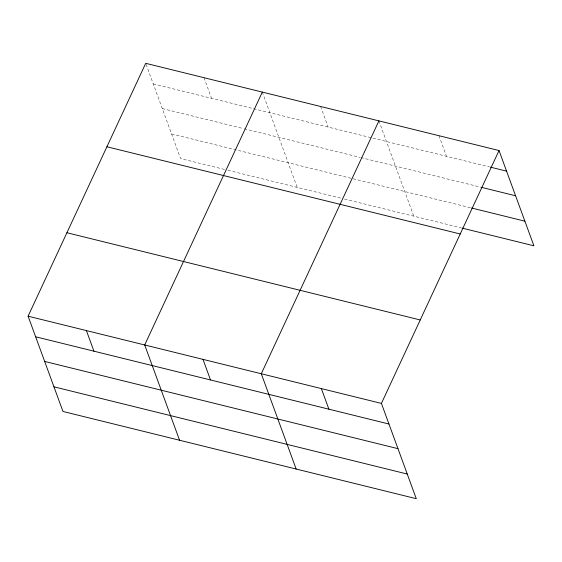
<?xml version="1.0" encoding="UTF-8"?>
<svg xmlns="http://www.w3.org/2000/svg" width="562" height="562" viewBox="0 0 562 562"><rect width="100%" height="100%" fill="white"/><g stroke="black" fill="none" stroke-linecap="round" stroke-linejoin="round"><path stroke-width="0.42" stroke-dasharray="2.81 2.11" d="M153.257 83.914L489.657 166.963M162.27 108.557L243.381 128.579M244.231 128.789L359.975 157.367M360.825 157.571L480.903 187.216M171.565 133.946L470.738 207.807M224.519 169.436L180.585 158.589L145.72 63.309M227.898 170.272L341.113 198.217M344.492 199.053L461.149 227.849M438.971 135.709L446.509 156.306M378.907 120.879L413.772 216.159M320.607 106.485L328.145 127.089M262.313 92.098L297.179 187.371M204.013 77.704L211.551 98.308"/><path stroke-width="0.84" d="M499.035 150.539L381.415 403.411L416.28 498.691L62.965 411.461L28.1 316.188L145.72 63.309L499.035 150.539L533.9 245.812L461.992 228.06M262.313 92.098L144.694 344.97L179.559 440.25M378.907 120.879L261.288 373.758L296.153 469.031M490.5 167.167L506.573 171.136M481.753 187.427L515.593 195.78M471.588 208.01L524.88 221.168M106.906 146.759L460.222 233.982M66.913 232.738L420.228 319.961M28.1 316.188L381.415 403.411M35.638 336.786L388.953 424.015M44.658 361.429L397.973 448.659M53.952 386.825L407.267 474.047M321.352 388.581L328.889 409.185M202.994 359.364L210.532 379.961M86.4 330.582L93.938 351.18"/></g></svg>
